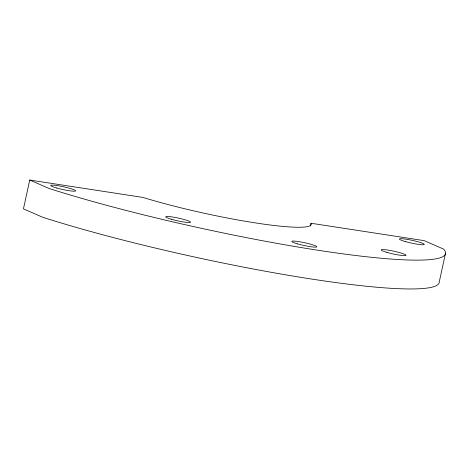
<?xml version="1.0" encoding="UTF-8"?>
<svg xmlns="http://www.w3.org/2000/svg" width="469" height="469" viewBox="0 0 469 469"><rect width="100%" height="100%" fill="white"/><g stroke="black" fill="none" stroke-linecap="round" stroke-linejoin="round"><path stroke-width="0.7" d="M29.735 180.037L49.075 188.479A243.434 27.138 12.3 0 0 318.639 250.346A243.434 27.138 12.3 0 0 443.563 249.086L424.222 240.65L310.976 223.25A106.023 11.819 12.3 0 1 255.98 222.998A106.023 11.819 12.3 0 1 142.981 197.437L29.735 180.037L23.45 208.863L42.79 217.299A243.434 27.138 12.3 0 0 298.677 277.003A243.434 27.138 12.3 0 0 439.265 281.881L445.55 253.055M310.378 225.994L310.976 223.25M405.222 241.529A12.722 1.419 12.3 0 0 424.275 244.455A12.722 1.419 12.3 0 0 406.048 239.196A12.722 1.419 12.3 0 0 405.222 241.529M56.544 187.952A12.722 1.419 12.3 0 0 75.597 190.883A12.722 1.419 12.3 0 0 57.37 185.618A12.722 1.419 12.3 0 0 56.544 187.952M386.972 252.398A12.722 1.419 12.3 0 0 406.025 255.324A12.722 1.419 12.3 0 0 387.799 250.065A12.722 1.419 12.3 0 0 386.972 252.398M297.692 243.898A12.722 1.419 12.3 0 0 316.739 246.829A12.722 1.419 12.3 0 0 298.513 241.564A12.722 1.419 12.3 0 0 297.692 243.898M171.478 219.287A12.722 1.419 12.3 0 0 190.525 222.212A12.722 1.419 12.3 0 0 172.299 216.954A12.722 1.419 12.3 0 0 171.478 219.287"/></g></svg>
